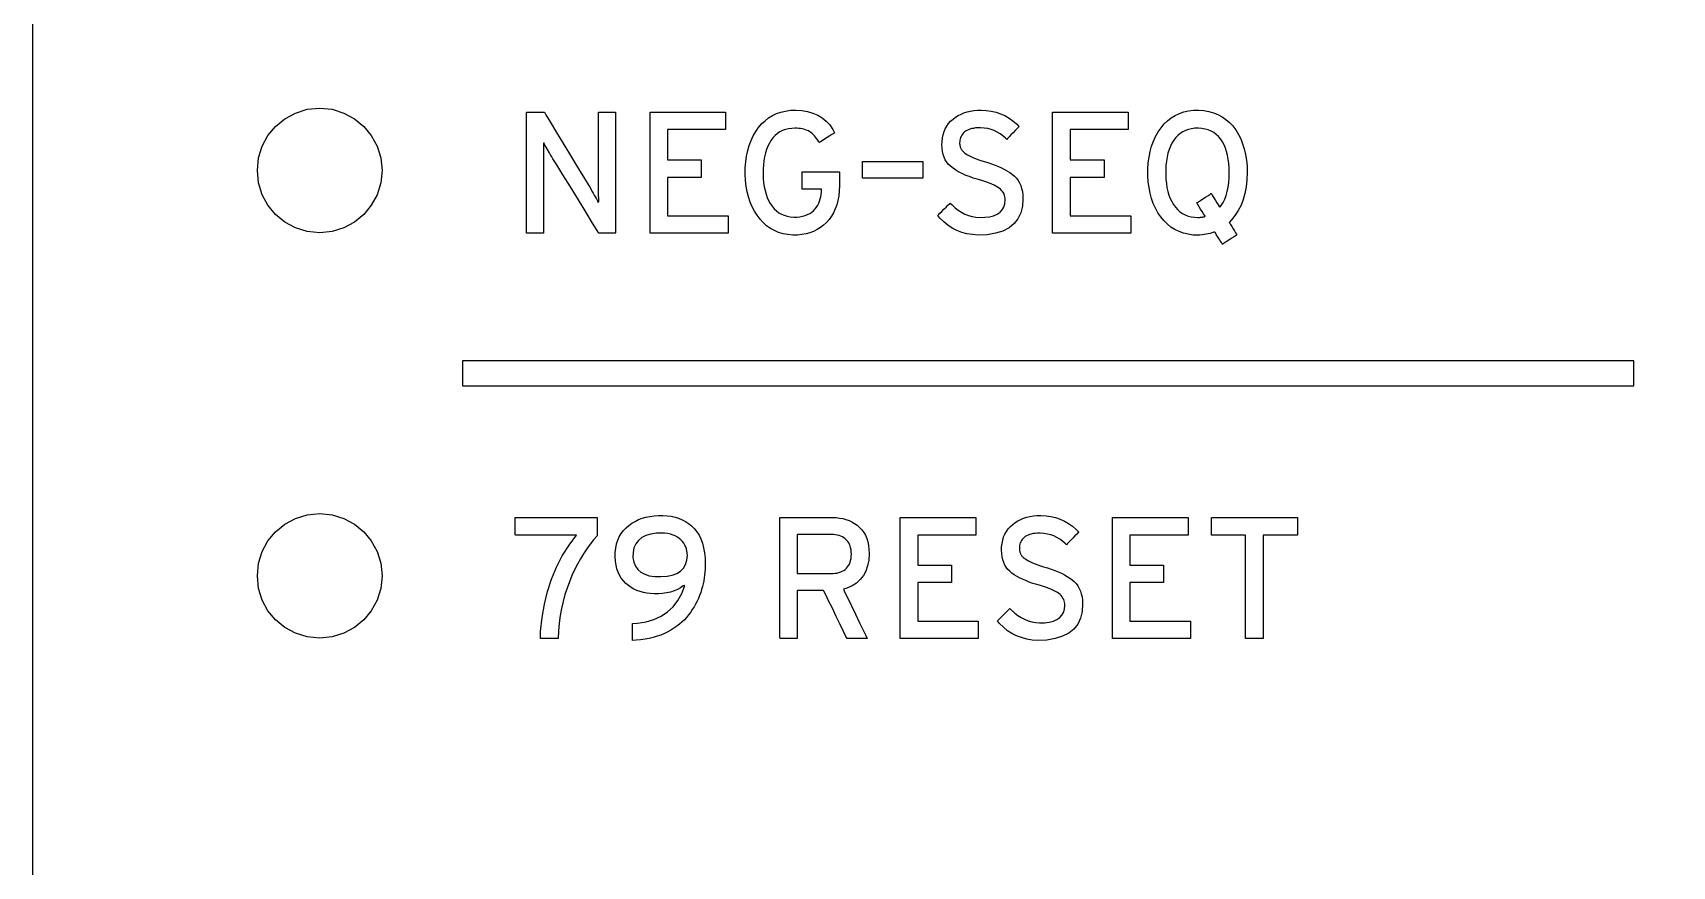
# Model space of a CAD drawing. Extents: x 1 to 47.7, y 0.2 to 33.5.
# Drawn here: x 21.418 to 22.733, y 9.518 to 10.186 of the extents above; entities that cross this region are included whole.
import ezdxf

# ---------------------------------------------------------------- set-up
doc = ezdxf.new("R2010")
doc.units = 0
doc.header["$MEASUREMENT"] = 0
doc.layers.add('6_0____DWG', color=7, linetype='CONTINUOUS')

msp = doc.modelspace()

# ---------------------------------------------------------------- linework, layer by layer
at = {"layer": '6_0____DWG'}
for points in [[(21.4176, 11.5221), (24.0475, 11.5221), (24.0475, 8.8497), (21.4176, 8.8497), (21.4176, 11.5221)], [(21.9127, 10.0252), (21.9127, 10.1224), (21.9733, 10.1224), (21.9733, 10.1083), (21.9268, 10.1083), (21.9268, 10.0841), (21.9538, 10.0841), (21.9538, 10.07), (21.9268, 10.07), (21.9268, 10.0393), (21.9754, 10.0393), (21.9754, 10.0252), (21.9127, 10.0252)], [(22.2356, 10.0252), (22.2356, 10.1224), (22.2963, 10.1224), (22.2963, 10.1083), (22.2497, 10.1083), (22.2497, 10.0841), (22.2768, 10.0841), (22.2768, 10.07), (22.2497, 10.07), (22.2497, 10.0393), (22.2983, 10.0393), (22.2983, 10.0252), (22.2356, 10.0252)], [(22.083, 10.0694), (22.083, 10.0827), (22.1315, 10.0827), (22.1315, 10.0694), (22.083, 10.0694)], [(22.7018, 9.923), (21.7622, 9.923), (21.7622, 9.903), (22.7018, 9.903), (22.7018, 9.923)], [(22.1133, 9.7002), (22.1133, 9.7974), (22.1739, 9.7974), (22.1739, 9.7833), (22.1274, 9.7833), (22.1274, 9.7592), (22.1544, 9.7592), (22.1544, 9.7451), (22.1274, 9.7451), (22.1274, 9.7143), (22.176, 9.7143), (22.176, 9.7002), (22.1133, 9.7002)], [(22.2835, 9.7002), (22.2835, 9.7974), (22.3442, 9.7974), (22.3442, 9.7833), (22.2976, 9.7833), (22.2976, 9.7592), (22.3246, 9.7592), (22.3246, 9.7451), (22.2976, 9.7451), (22.2976, 9.7143), (22.3462, 9.7143), (22.3462, 9.7002), (22.2835, 9.7002)], [(22.4045, 9.7832), (22.4045, 9.7002), (22.3904, 9.7002), (22.3904, 9.7832), (22.3629, 9.7832), (22.3629, 9.7974), (22.432, 9.7974), (22.432, 9.7832), (22.4045, 9.7832)]]:
    msp.add_lwpolyline(points, dxfattribs=at)
for points in [[(21.6477, 10.0256), (21.6376, 10.0266), (21.6282, 10.0295), (21.6197, 10.0341), (21.6123, 10.0402), (21.6062, 10.0476), (21.6016, 10.0561), (21.5987, 10.0655), (21.5977, 10.0756), (21.5987, 10.0857), (21.6016, 10.095), (21.6062, 10.1035), (21.6123, 10.1109), (21.6197, 10.117), (21.6282, 10.1216), (21.6376, 10.1246), (21.6477, 10.1256), (21.6577, 10.1246), (21.6671, 10.1216), (21.6756, 10.117), (21.683, 10.1109), (21.6891, 10.1035), (21.6937, 10.095), (21.6967, 10.0857), (21.6977, 10.0756), (21.6967, 10.0655), (21.6937, 10.0561), (21.6891, 10.0476), (21.683, 10.0402), (21.6756, 10.0341), (21.6671, 10.0295), (21.6577, 10.0266)], [(21.8716, 10.0252), (21.8703, 10.0274), (21.8666, 10.0334), (21.8614, 10.0419), (21.8552, 10.052), (21.8488, 10.0624), (21.8428, 10.0721), (21.8379, 10.08), (21.8348, 10.085), (21.8339, 10.0866), (21.8329, 10.0881), (21.8321, 10.0896), (21.8312, 10.091), (21.8304, 10.0924), (21.8296, 10.0938), (21.8288, 10.0951), (21.8281, 10.0964), (21.8274, 10.0976), (21.8271, 10.0968), (21.8271, 10.0945), (21.8271, 10.0921), (21.8271, 10.0896), (21.8271, 10.087), (21.8271, 10.0844), (21.8272, 10.0817), (21.8272, 10.0789), (21.8272, 10.076), (21.8272, 10.0742), (21.8272, 10.0697), (21.8272, 10.0629), (21.8272, 10.0547), (21.8272, 10.0461), (21.8272, 10.0379), (21.8272, 10.0311), (21.8272, 10.0266), (21.8272, 10.0252), (21.8266, 10.0252), (21.8251, 10.0252), (21.8232, 10.0252), (21.8209, 10.0252), (21.8185, 10.0252), (21.8164, 10.0252), (21.8147, 10.0252), (21.8137, 10.0252), (21.8135, 10.0259), (21.8135, 10.0322), (21.8135, 10.0437), (21.8135, 10.0585), (21.8135, 10.075), (21.8135, 10.0914), (21.8135, 10.1058), (21.8135, 10.1167), (21.8135, 10.1221), (21.8138, 10.1224), (21.815, 10.1224), (21.8168, 10.1224), (21.8191, 10.1224), (21.8216, 10.1224), (21.824, 10.1224), (21.826, 10.1224), (21.8274, 10.1224), (21.8279, 10.1224), (21.8292, 10.1202), (21.8327, 10.1145), (21.8377, 10.1061), (21.8436, 10.0964), (21.8497, 10.0862), (21.8554, 10.0768), (21.8601, 10.0691), (21.863, 10.0642), (21.864, 10.0626), (21.8651, 10.0608), (21.8661, 10.059), (21.867, 10.0573), (21.8679, 10.0557), (21.8688, 10.0542), (21.8697, 10.0527), (21.8705, 10.0512), (21.8712, 10.0499), (21.8715, 10.0506), (21.8715, 10.0531), (21.8714, 10.0555), (21.8714, 10.0581), (21.8714, 10.0607), (21.8714, 10.0634), (21.8714, 10.0661), (21.8714, 10.0689), (21.8714, 10.0718), (21.8714, 10.0736), (21.8714, 10.0781), (21.8714, 10.0849), (21.8714, 10.093), (21.8714, 10.1016), (21.8714, 10.1098), (21.8714, 10.1165), (21.8714, 10.121), (21.8714, 10.1224), (21.872, 10.1224), (21.8735, 10.1224), (21.8754, 10.1224), (21.8777, 10.1224), (21.8801, 10.1224), (21.8822, 10.1224), (21.8839, 10.1224), (21.8849, 10.1224), (21.8851, 10.1217), (21.8851, 10.1154), (21.8851, 10.104), (21.8851, 10.0891), (21.8851, 10.0726), (21.8851, 10.0562), (21.8851, 10.0418), (21.8851, 10.0309), (21.8851, 10.0255), (21.8848, 10.0252), (21.8837, 10.0252), (21.882, 10.0252), (21.8798, 10.0252), (21.8775, 10.0252), (21.8753, 10.0252), (21.8734, 10.0252), (21.8721, 10.0252)], [(22.0646, 10.0632), (22.0644, 10.0591), (22.064, 10.0551), (22.0634, 10.0514), (22.0625, 10.0479), (22.0613, 10.0447), (22.0599, 10.0416), (22.0582, 10.0388), (22.0563, 10.0362), (22.0542, 10.0338), (22.0518, 10.0316), (22.0493, 10.0297), (22.0467, 10.0281), (22.0439, 10.0267), (22.0409, 10.0255), (22.0378, 10.0247), (22.0345, 10.0241), (22.031, 10.0237), (22.0272, 10.0237), (22.0232, 10.0241), (22.0194, 10.0248), (22.0158, 10.0259), (22.0124, 10.0273), (22.0092, 10.0291), (22.0062, 10.0312), (22.0035, 10.0337), (22.0009, 10.0365), (21.9985, 10.0396), (21.9964, 10.0429), (21.9945, 10.0465), (21.9929, 10.0502), (21.9916, 10.0543), (21.9905, 10.0585), (21.9897, 10.063), (21.9892, 10.0677), (21.989, 10.0726), (21.9891, 10.0777), (21.9895, 10.0825), (21.9901, 10.0871), (21.991, 10.0915), (21.9922, 10.0956), (21.9937, 10.0995), (21.9954, 10.1032), (21.9975, 10.1067), (21.9998, 10.1099), (22.0022, 10.1128), (22.0049, 10.1154), (22.0078, 10.1177), (22.0109, 10.1196), (22.0142, 10.1212), (22.0177, 10.1224), (22.0214, 10.1232), (22.0253, 10.1238), (22.0295, 10.1239), (22.0345, 10.1236), (22.039, 10.1228), (22.0433, 10.1216), (22.0472, 10.1199), (22.0507, 10.1177), (22.0539, 10.1151), (22.0568, 10.112), (22.0593, 10.1084), (22.0607, 10.1058), (22.06, 10.1053), (22.0586, 10.1044), (22.0568, 10.1033), (22.0547, 10.1019), (22.0527, 10.1006), (22.0508, 10.0994), (22.0493, 10.0985), (22.0485, 10.0979), (22.048, 10.0986), (22.0472, 10.0999), (22.0463, 10.1011), (22.0455, 10.1022), (22.0446, 10.1032), (22.0437, 10.1042), (22.0427, 10.1051), (22.0417, 10.1059), (22.0408, 10.1066), (22.0397, 10.1072), (22.0386, 10.1077), (22.0374, 10.1082), (22.0361, 10.1086), (22.0348, 10.1089), (22.0334, 10.1091), (22.032, 10.1093), (22.0305, 10.1094), (22.0289, 10.1094), (22.0263, 10.1093), (22.0237, 10.109), (22.0213, 10.1084), (22.019, 10.1075), (22.0168, 10.1065), (22.0148, 10.1051), (22.013, 10.1036), (22.0113, 10.1018), (22.0098, 10.0998), (22.0084, 10.0975), (22.0072, 10.0951), (22.0061, 10.0924), (22.0052, 10.0896), (22.0045, 10.0866), (22.004, 10.0834), (22.0036, 10.08), (22.0034, 10.0765), (22.0033, 10.0728), (22.0035, 10.0692), (22.0038, 10.0658), (22.0043, 10.0625), (22.0049, 10.0595), (22.0057, 10.0566), (22.0067, 10.0539), (22.0078, 10.0514), (22.0091, 10.0491), (22.0106, 10.0469), (22.0123, 10.0449), (22.014, 10.0432), (22.016, 10.0417), (22.018, 10.0405), (22.0203, 10.0396), (22.0226, 10.0389), (22.0252, 10.0384), (22.0279, 10.0382), (22.0305, 10.0382), (22.0329, 10.0385), (22.0351, 10.0389), (22.0372, 10.0394), (22.0391, 10.0402), (22.0409, 10.041), (22.0425, 10.0421), (22.0439, 10.0433), (22.0452, 10.0447), (22.0462, 10.0462), (22.0472, 10.0477), (22.048, 10.0493), (22.0487, 10.051), (22.0492, 10.0527), (22.0497, 10.0545), (22.05, 10.0563), (22.0502, 10.0582), (22.0502, 10.0601), (22.0502, 10.0601), (22.0502, 10.0601), (22.0502, 10.0602), (22.0502, 10.0603), (22.0502, 10.0603), (22.0502, 10.0604), (22.0502, 10.0604), (22.0502, 10.0605), (22.0502, 10.0605), (22.0494, 10.0605), (22.0477, 10.0605), (22.0455, 10.0605), (22.043, 10.0605), (22.0404, 10.0605), (22.038, 10.0605), (22.0361, 10.0605), (22.035, 10.0605), (22.0348, 10.0606), (22.0348, 10.0615), (22.0348, 10.0631), (22.0348, 10.0652), (22.0348, 10.0675), (22.0348, 10.0699), (22.0348, 10.0719), (22.0348, 10.0735), (22.0348, 10.0744), (22.0353, 10.0744), (22.0375, 10.0744), (22.0412, 10.0744), (22.0458, 10.0744), (22.0508, 10.0744), (22.0557, 10.0744), (22.06, 10.0744), (22.0631, 10.0744), (22.0645, 10.0744), (22.0646, 10.0742), (22.0646, 10.0732), (22.0646, 10.0718), (22.0646, 10.07), (22.0646, 10.0681), (22.0646, 10.0663), (22.0646, 10.0647), (22.0646, 10.0636)], [(22.2117, 10.0531), (22.2113, 10.047), (22.21, 10.0416), (22.2078, 10.0369), (22.2047, 10.0329), (22.2006, 10.0296), (22.1957, 10.027), (22.1898, 10.0252), (22.183, 10.024), (22.176, 10.0237), (22.1713, 10.0241), (22.1669, 10.0248), (22.1627, 10.0259), (22.1588, 10.0274), (22.155, 10.0293), (22.1515, 10.0316), (22.1482, 10.0343), (22.1452, 10.0373), (22.1434, 10.0394), (22.144, 10.04), (22.1452, 10.0412), (22.1467, 10.0427), (22.1484, 10.0444), (22.1501, 10.046), (22.1516, 10.0476), (22.1528, 10.0487), (22.1534, 10.0494), (22.1549, 10.048), (22.1573, 10.0457), (22.1599, 10.0437), (22.1625, 10.042), (22.1653, 10.0406), (22.1681, 10.0395), (22.1711, 10.0387), (22.1741, 10.0382), (22.1772, 10.0379), (22.1812, 10.038), (22.185, 10.0385), (22.1883, 10.0393), (22.1911, 10.0405), (22.1934, 10.042), (22.1952, 10.044), (22.1965, 10.0462), (22.1972, 10.0489), (22.1975, 10.0519), (22.1975, 10.0533), (22.1973, 10.0544), (22.197, 10.0556), (22.1966, 10.0567), (22.1961, 10.0577), (22.1954, 10.0587), (22.1946, 10.0596), (22.1938, 10.0605), (22.1928, 10.0614), (22.1915, 10.0622), (22.1901, 10.063), (22.1886, 10.0638), (22.1868, 10.0646), (22.1849, 10.0654), (22.1827, 10.0662), (22.1804, 10.067), (22.178, 10.0677), (22.1751, 10.0685), (22.1719, 10.0695), (22.1689, 10.0706), (22.1661, 10.0716), (22.1635, 10.0728), (22.1611, 10.074), (22.1588, 10.0752), (22.1568, 10.0765), (22.155, 10.0778), (22.1533, 10.0792), (22.1518, 10.0807), (22.1505, 10.0824), (22.1494, 10.0842), (22.1485, 10.0862), (22.1478, 10.0884), (22.1473, 10.0908), (22.1469, 10.0933), (22.1468, 10.0961), (22.1469, 10.0989), (22.1472, 10.1016), (22.1477, 10.1042), (22.1485, 10.1067), (22.1495, 10.109), (22.1507, 10.1111), (22.1521, 10.1131), (22.1538, 10.115), (22.1557, 10.1167), (22.1577, 10.1183), (22.1599, 10.1196), (22.1621, 10.1207), (22.1645, 10.1217), (22.167, 10.1225), (22.1696, 10.1231), (22.1723, 10.1236), (22.1752, 10.1239), (22.1783, 10.124), (22.1824, 10.1237), (22.1864, 10.1232), (22.1902, 10.1223), (22.1938, 10.121), (22.1973, 10.1195), (22.2006, 10.1176), (22.2037, 10.1154), (22.2066, 10.1128), (22.2086, 10.1107), (22.2081, 10.1102), (22.207, 10.109), (22.2055, 10.1075), (22.2039, 10.1058), (22.2022, 10.1041), (22.2007, 10.1025), (22.1995, 10.1012), (22.1988, 10.1005), (22.1977, 10.1014), (22.1957, 10.1033), (22.1935, 10.1049), (22.1912, 10.1063), (22.1888, 10.1075), (22.1862, 10.1084), (22.1835, 10.1091), (22.1807, 10.1095), (22.1777, 10.1097), (22.1755, 10.1097), (22.1738, 10.1096), (22.1722, 10.1093), (22.1707, 10.1091), (22.1693, 10.1087), (22.168, 10.1082), (22.1668, 10.1077), (22.1658, 10.1071), (22.1649, 10.1064), (22.1641, 10.1056), (22.1633, 10.1047), (22.1627, 10.1038), (22.1622, 10.1029), (22.1618, 10.1019), (22.1614, 10.1009), (22.1612, 10.0998), (22.1611, 10.0987), (22.161, 10.0976), (22.161, 10.097), (22.1611, 10.0965), (22.1611, 10.096), (22.1612, 10.0955), (22.1613, 10.095), (22.1614, 10.0945), (22.1616, 10.094), (22.1618, 10.0936), (22.162, 10.0932), (22.1622, 10.0927), (22.1625, 10.0923), (22.1628, 10.0918), (22.1632, 10.0914), (22.1636, 10.0909), (22.164, 10.0905), (22.1645, 10.0901), (22.165, 10.0896), (22.1657, 10.0891), (22.1669, 10.0883), (22.1683, 10.0875), (22.1699, 10.0868), (22.1716, 10.086), (22.1736, 10.0852), (22.1757, 10.0844), (22.1781, 10.0836), (22.1806, 10.0828), (22.1835, 10.0819), (22.1866, 10.0809), (22.1894, 10.0799), (22.1921, 10.0788), (22.1947, 10.0776), (22.1971, 10.0764), (22.1993, 10.0751), (22.2014, 10.0738), (22.2033, 10.0724), (22.205, 10.0709), (22.2066, 10.0693), (22.2079, 10.0675), (22.2091, 10.0655), (22.21, 10.0634), (22.2107, 10.0611), (22.2113, 10.0586), (22.2116, 10.0559)], [(22.3917, 10.0738), (22.3914, 10.068), (22.3908, 10.0624), (22.3898, 10.0572), (22.3884, 10.0523), (22.3867, 10.0477), (22.3845, 10.0435), (22.3821, 10.0396), (22.3792, 10.0361), (22.3772, 10.0339), (22.3776, 10.0333), (22.3783, 10.0321), (22.3793, 10.0306), (22.3804, 10.0288), (22.3814, 10.0271), (22.3824, 10.0256), (22.3831, 10.0245), (22.3834, 10.0239), (22.3832, 10.0237), (22.3823, 10.0231), (22.3807, 10.0221), (22.3789, 10.0209), (22.3769, 10.0196), (22.3749, 10.0183), (22.3733, 10.0173), (22.3723, 10.0166), (22.3719, 10.0163), (22.3716, 10.0168), (22.371, 10.0178), (22.37, 10.0192), (22.369, 10.0209), (22.3679, 10.0226), (22.3669, 10.0242), (22.3661, 10.0255), (22.3657, 10.0262), (22.3649, 10.026), (22.3634, 10.0255), (22.3619, 10.0251), (22.3603, 10.0247), (22.3587, 10.0244), (22.3571, 10.0241), (22.3555, 10.0239), (22.3538, 10.0238), (22.352, 10.0237), (22.3483, 10.0238), (22.3443, 10.0244), (22.3405, 10.0253), (22.337, 10.0266), (22.3336, 10.0282), (22.3305, 10.0302), (22.3276, 10.0326), (22.3249, 10.0353), (22.3224, 10.0384), (22.3201, 10.0417), (22.3181, 10.0452), (22.3163, 10.049), (22.3149, 10.053), (22.3137, 10.0573), (22.3129, 10.0618), (22.3123, 10.0665), (22.312, 10.0715), (22.312, 10.0766), (22.3123, 10.0816), (22.3129, 10.0863), (22.3138, 10.0908), (22.315, 10.0951), (22.3165, 10.0991), (22.3182, 10.1029), (22.3203, 10.1065), (22.3226, 10.1098), (22.3251, 10.1128), (22.3278, 10.1154), (22.3308, 10.1177), (22.3339, 10.1197), (22.3373, 10.1212), (22.3409, 10.1225), (22.3447, 10.1233), (22.3487, 10.1238), (22.3529, 10.1239), (22.357, 10.1236), (22.361, 10.1229), (22.3647, 10.1218), (22.3682, 10.1204), (22.3715, 10.1186), (22.3746, 10.1165), (22.3774, 10.114), (22.3801, 10.1112), (22.3825, 10.108), (22.3846, 10.1045), (22.3865, 10.1009), (22.388, 10.097), (22.3893, 10.0928), (22.3903, 10.0884), (22.391, 10.0838), (22.3915, 10.0789)], [(22.3773, 10.0738), (22.3772, 10.0776), (22.3769, 10.0812), (22.3765, 10.0845), (22.3759, 10.0877), (22.3751, 10.0907), (22.3742, 10.0935), (22.3731, 10.0961), (22.3718, 10.0986), (22.3703, 10.1008), (22.3686, 10.1027), (22.3668, 10.1044), (22.3649, 10.1059), (22.3627, 10.1071), (22.3604, 10.108), (22.3579, 10.1087), (22.3553, 10.1092), (22.3525, 10.1094), (22.3497, 10.1094), (22.347, 10.109), (22.3445, 10.1084), (22.3421, 10.1076), (22.3399, 10.1066), (22.3379, 10.1052), (22.336, 10.1037), (22.3343, 10.1019), (22.3327, 10.0998), (22.3313, 10.0975), (22.3301, 10.095), (22.329, 10.0923), (22.3281, 10.0894), (22.3274, 10.0863), (22.3269, 10.083), (22.3265, 10.0796), (22.3263, 10.0759), (22.3263, 10.0721), (22.3265, 10.0685), (22.3268, 10.065), (22.3273, 10.0618), (22.328, 10.0587), (22.3289, 10.0558), (22.33, 10.0531), (22.3312, 10.0506), (22.3326, 10.0482), (22.3341, 10.046), (22.3359, 10.0441), (22.3377, 10.0425), (22.3398, 10.041), (22.3419, 10.0399), (22.3443, 10.039), (22.3468, 10.0384), (22.3494, 10.038), (22.3519, 10.0379), (22.3527, 10.0379), (22.3535, 10.0379), (22.3543, 10.038), (22.355, 10.0381), (22.3557, 10.0382), (22.3564, 10.0383), (22.3571, 10.0384), (22.3577, 10.0386), (22.358, 10.0388), (22.3575, 10.0396), (22.3566, 10.0409), (22.3555, 10.0427), (22.3543, 10.0445), (22.3532, 10.0464), (22.3522, 10.048), (22.3515, 10.0491), (22.3512, 10.0496), (22.3516, 10.0498), (22.3526, 10.0505), (22.3543, 10.0516), (22.3562, 10.0528), (22.3582, 10.0541), (22.36, 10.0553), (22.3616, 10.0563), (22.3625, 10.057), (22.3628, 10.0571), (22.3632, 10.0565), (22.3639, 10.0552), (22.365, 10.0535), (22.3661, 10.0516), (22.3673, 10.0497), (22.3683, 10.048), (22.3691, 10.0467), (22.3696, 10.046), (22.3707, 10.0474), (22.3723, 10.0499), (22.3736, 10.0526), (22.3748, 10.0555), (22.3757, 10.0587), (22.3764, 10.0621), (22.3769, 10.0658), (22.3772, 10.0697)], [(21.6477, 9.7006), (21.6376, 9.7016), (21.6282, 9.7045), (21.6197, 9.7091), (21.6123, 9.7152), (21.6062, 9.7226), (21.6016, 9.7311), (21.5987, 9.7405), (21.5977, 9.7506), (21.5987, 9.7607), (21.6016, 9.77), (21.6062, 9.7785), (21.6123, 9.7859), (21.6197, 9.792), (21.6282, 9.7966), (21.6376, 9.7996), (21.6477, 9.8006), (21.6577, 9.7996), (21.6671, 9.7966), (21.6756, 9.792), (21.683, 9.7859), (21.6891, 9.7785), (21.6937, 9.77), (21.6967, 9.7607), (21.6977, 9.7506), (21.6967, 9.7405), (21.6937, 9.7311), (21.6891, 9.7226), (21.683, 9.7152), (21.6756, 9.7091), (21.6671, 9.7045), (21.6577, 9.7016)], [(21.8702, 9.7827), (21.8674, 9.7794), (21.8646, 9.7759), (21.8619, 9.7722), (21.8594, 9.7683), (21.8569, 9.7642), (21.8545, 9.7599), (21.8522, 9.7554), (21.85, 9.7507), (21.848, 9.7458), (21.8461, 9.7408), (21.8444, 9.7355), (21.8429, 9.7301), (21.8417, 9.7244), (21.8406, 9.7187), (21.8398, 9.7127), (21.8393, 9.7065), (21.8389, 9.7002), (21.8383, 9.7002), (21.8369, 9.7002), (21.8348, 9.7002), (21.8324, 9.7002), (21.8299, 9.7002), (21.8276, 9.7002), (21.8258, 9.7002), (21.8248, 9.7002), (21.8249, 9.706), (21.8261, 9.7171), (21.8279, 9.7278), (21.8305, 9.7381), (21.8337, 9.748), (21.8377, 9.7574), (21.8423, 9.7665), (21.8477, 9.7751), (21.8538, 9.7833), (21.8519, 9.7833), (21.8469, 9.7833), (21.8397, 9.7833), (21.8313, 9.7833), (21.8227, 9.7833), (21.8148, 9.7833), (21.8085, 9.7833), (21.805, 9.7833), (21.8045, 9.7835), (21.8045, 9.7845), (21.8045, 9.7863), (21.8045, 9.7885), (21.8045, 9.791), (21.8045, 9.7934), (21.8045, 9.7954), (21.8045, 9.7969), (21.8045, 9.7974), (21.807, 9.7974), (21.8137, 9.7974), (21.8233, 9.7974), (21.8345, 9.7974), (21.846, 9.7974), (21.8565, 9.7974), (21.8648, 9.7974), (21.8696, 9.7974), (21.8702, 9.7973), (21.8702, 9.7962), (21.8702, 9.7943), (21.8702, 9.792), (21.8702, 9.7894), (21.8702, 9.7869), (21.8702, 9.7848), (21.8702, 9.7833)], [(21.9569, 9.7602), (21.9569, 9.758), (21.9568, 9.7558), (21.9566, 9.7535), (21.9564, 9.7512), (21.9561, 9.7489), (21.9557, 9.7466), (21.9552, 9.7442), (21.9547, 9.7419), (21.954, 9.7395), (21.9533, 9.7371), (21.9524, 9.7348), (21.9515, 9.7324), (21.9504, 9.7302), (21.9492, 9.7279), (21.948, 9.7257), (21.9466, 9.7235), (21.9451, 9.7213), (21.9436, 9.7192), (21.9419, 9.7172), (21.9402, 9.7153), (21.9383, 9.7135), (21.9362, 9.7117), (21.9341, 9.7101), (21.9318, 9.7085), (21.9294, 9.707), (21.9269, 9.7056), (21.9242, 9.7043), (21.9214, 9.7031), (21.9184, 9.7021), (21.9153, 9.7012), (21.9121, 9.7004), (21.9087, 9.6998), (21.9051, 9.6992), (21.9015, 9.6989), (21.8986, 9.6987), (21.8986, 9.6994), (21.8986, 9.7009), (21.8986, 9.7029), (21.8986, 9.7053), (21.8986, 9.7076), (21.8986, 9.7097), (21.8986, 9.7113), (21.8986, 9.7123), (21.9026, 9.7126), (21.9095, 9.7137), (21.9158, 9.7156), (21.9215, 9.7182), (21.9266, 9.7216), (21.9311, 9.7258), (21.9349, 9.7307), (21.9381, 9.7364), (21.9407, 9.7429), (21.9393, 9.7425), (21.937, 9.741), (21.9346, 9.7396), (21.9319, 9.7385), (21.9291, 9.7376), (21.926, 9.737), (21.9228, 9.7365), (21.9194, 9.7362), (21.9159, 9.7362), (21.9129, 9.7363), (21.9101, 9.7366), (21.9074, 9.7372), (21.9048, 9.7379), (21.9022, 9.7388), (21.8998, 9.74), (21.8975, 9.7413), (21.8953, 9.7428), (21.8932, 9.7445), (21.8913, 9.7465), (21.8896, 9.7486), (21.8882, 9.751), (21.887, 9.7535), (21.8861, 9.7563), (21.8854, 9.7592), (21.885, 9.7624), (21.8848, 9.7658), (21.8848, 9.7694), (21.8852, 9.7728), (21.8859, 9.7761), (21.8868, 9.7791), (21.888, 9.7819), (21.8895, 9.7844), (21.8913, 9.7868), (21.8934, 9.789), (21.8957, 9.7909), (21.8981, 9.7927), (21.9007, 9.7942), (21.9035, 9.7956), (21.9063, 9.7967), (21.9094, 9.7976), (21.9125, 9.7982), (21.9159, 9.7987), (21.9194, 9.7989), (21.9229, 9.799), (21.9263, 9.7987), (21.9296, 9.7983), (21.9327, 9.7976), (21.9356, 9.7967), (21.9385, 9.7955), (21.9411, 9.7941), (21.9436, 9.7925), (21.946, 9.7906), (21.9482, 9.7884), (21.9502, 9.7859), (21.952, 9.7832), (21.9534, 9.7801), (21.9547, 9.7767), (21.9556, 9.7731), (21.9563, 9.7691), (21.9568, 9.7648)], [(22.0884, 9.7684), (22.0881, 9.7632), (22.0872, 9.7585), (22.0858, 9.7544), (22.0838, 9.7507), (22.0813, 9.7475), (22.0783, 9.7448), (22.0747, 9.7425), (22.0706, 9.7408), (22.0678, 9.7398), (22.069, 9.7373), (22.0712, 9.7327), (22.0742, 9.7266), (22.0775, 9.7198), (22.0808, 9.713), (22.0836, 9.707), (22.0858, 9.7026), (22.0869, 9.7004), (22.0866, 9.7002), (22.0852, 9.7002), (22.0831, 9.7002), (22.0805, 9.7002), (22.0776, 9.7002), (22.075, 9.7002), (22.0727, 9.7002), (22.0712, 9.7002), (22.0707, 9.7002), (22.0698, 9.7019), (22.0679, 9.7059), (22.0652, 9.7115), (22.0621, 9.7179), (22.0589, 9.7246), (22.0559, 9.7306), (22.0536, 9.7354), (22.0522, 9.7382), (22.0518, 9.7387), (22.0504, 9.7387), (22.0478, 9.7387), (22.0445, 9.7387), (22.0409, 9.7387), (22.0373, 9.7387), (22.0341, 9.7387), (22.0318, 9.7387), (22.0308, 9.7387), (22.0307, 9.7377), (22.0307, 9.7343), (22.0307, 9.7291), (22.0307, 9.7228), (22.0307, 9.7161), (22.0307, 9.7098), (22.0307, 9.7046), (22.0307, 9.7012), (22.0307, 9.7002), (22.03, 9.7002), (22.0285, 9.7002), (22.0265, 9.7002), (22.0242, 9.7002), (22.0218, 9.7002), (22.0196, 9.7002), (22.018, 9.7002), (22.017, 9.7002), (22.0169, 9.7013), (22.0169, 9.7085), (22.0169, 9.7206), (22.0169, 9.7359), (22.0169, 9.7527), (22.0169, 9.769), (22.0169, 9.7831), (22.0169, 9.7932), (22.0169, 9.7974), (22.0182, 9.7974), (22.0221, 9.7974), (22.0278, 9.7974), (22.0346, 9.7974), (22.0418, 9.7974), (22.0484, 9.7974), (22.0539, 9.7974), (22.0574, 9.7974), (22.059, 9.7974), (22.0619, 9.7973), (22.0646, 9.7969), (22.0673, 9.7964), (22.0698, 9.7957), (22.0723, 9.7948), (22.0746, 9.7938), (22.0768, 9.7925), (22.0789, 9.7911), (22.0808, 9.7894), (22.0826, 9.7875), (22.0841, 9.7854), (22.0854, 9.7831), (22.0865, 9.7806), (22.0873, 9.7779), (22.0879, 9.7749), (22.0883, 9.7717)], [(22.2596, 9.7281), (22.2592, 9.722), (22.2579, 9.7166), (22.2557, 9.7119), (22.2526, 9.7079), (22.2485, 9.7046), (22.2436, 9.7021), (22.2377, 9.7002), (22.2309, 9.6991), (22.2238, 9.6987), (22.2192, 9.6991), (22.2148, 9.6998), (22.2106, 9.701), (22.2067, 9.7025), (22.2029, 9.7044), (22.1994, 9.7066), (22.1961, 9.7093), (22.193, 9.7123), (22.1913, 9.7144), (22.1919, 9.715), (22.1931, 9.7162), (22.1946, 9.7177), (22.1963, 9.7194), (22.198, 9.7211), (22.1995, 9.7226), (22.2007, 9.7238), (22.2013, 9.7244), (22.2027, 9.723), (22.2052, 9.7207), (22.2077, 9.7188), (22.2104, 9.7171), (22.2131, 9.7157), (22.216, 9.7145), (22.2189, 9.7137), (22.222, 9.7132), (22.2251, 9.7129), (22.2291, 9.713), (22.2329, 9.7135), (22.2362, 9.7143), (22.239, 9.7155), (22.2413, 9.7171), (22.2431, 9.719), (22.2443, 9.7213), (22.2451, 9.7239), (22.2454, 9.7269), (22.2453, 9.7283), (22.2452, 9.7295), (22.2449, 9.7306), (22.2445, 9.7317), (22.2439, 9.7327), (22.2433, 9.7337), (22.2425, 9.7347), (22.2416, 9.7355), (22.2406, 9.7364), (22.2394, 9.7372), (22.238, 9.738), (22.2364, 9.7388), (22.2347, 9.7396), (22.2327, 9.7404), (22.2306, 9.7412), (22.2283, 9.742), (22.2259, 9.7427), (22.223, 9.7436), (22.2198, 9.7445), (22.2168, 9.7456), (22.214, 9.7467), (22.2114, 9.7478), (22.2089, 9.749), (22.2067, 9.7502), (22.2047, 9.7515), (22.2028, 9.7528), (22.2012, 9.7542), (22.1997, 9.7557), (22.1984, 9.7574), (22.1973, 9.7592), (22.1964, 9.7613), (22.1957, 9.7635), (22.1952, 9.7658), (22.1948, 9.7684), (22.1947, 9.7711), (22.1947, 9.7739), (22.195, 9.7766), (22.1956, 9.7792), (22.1963, 9.7817), (22.1973, 9.784), (22.1986, 9.7861), (22.2, 9.7882), (22.2017, 9.79), (22.2036, 9.7918), (22.2056, 9.7933), (22.2077, 9.7946), (22.21, 9.7957), (22.2123, 9.7967), (22.2148, 9.7975), (22.2174, 9.7981), (22.2202, 9.7986), (22.223, 9.7989), (22.2261, 9.799), (22.2303, 9.7987), (22.2342, 9.7982), (22.238, 9.7973), (22.2417, 9.7961), (22.2451, 9.7945), (22.2484, 9.7926), (22.2516, 9.7904), (22.2545, 9.7878), (22.2565, 9.7857), (22.256, 9.7852), (22.2549, 9.7841), (22.2534, 9.7825), (22.2517, 9.7808), (22.2501, 9.7791), (22.2485, 9.7775), (22.2473, 9.7763), (22.2466, 9.7755), (22.2456, 9.7764), (22.2436, 9.7783), (22.2414, 9.7799), (22.2391, 9.7813), (22.2366, 9.7825), (22.2341, 9.7834), (22.2314, 9.7841), (22.2286, 9.7845), (22.2256, 9.7847), (22.2234, 9.7847), (22.2216, 9.7846), (22.22, 9.7844), (22.2185, 9.7841), (22.2171, 9.7837), (22.2159, 9.7832), (22.2147, 9.7827), (22.2137, 9.7821), (22.2128, 9.7814), (22.2119, 9.7806), (22.2112, 9.7797), (22.2106, 9.7789), (22.2101, 9.7779), (22.2096, 9.7769), (22.2093, 9.7759), (22.2091, 9.7749), (22.2089, 9.7737), (22.2089, 9.7726), (22.2089, 9.7721), (22.2089, 9.7715), (22.209, 9.771), (22.2091, 9.7705), (22.2092, 9.77), (22.2093, 9.7695), (22.2095, 9.7691), (22.2097, 9.7686), (22.2099, 9.7682), (22.2101, 9.7677), (22.2104, 9.7673), (22.2107, 9.7668), (22.211, 9.7664), (22.2114, 9.7659), (22.2119, 9.7655), (22.2123, 9.7651), (22.2129, 9.7647), (22.2136, 9.7641), (22.2148, 9.7633), (22.2162, 9.7626), (22.2178, 9.7618), (22.2195, 9.761), (22.2215, 9.7602), (22.2236, 9.7594), (22.2259, 9.7586), (22.2284, 9.7578), (22.2314, 9.7569), (22.2344, 9.7559), (22.2373, 9.7549), (22.24, 9.7538), (22.2426, 9.7526), (22.245, 9.7514), (22.2472, 9.7501), (22.2493, 9.7488), (22.2512, 9.7474), (22.2529, 9.746), (22.2545, 9.7443), (22.2558, 9.7425), (22.2569, 9.7405), (22.2579, 9.7384), (22.2586, 9.7361), (22.2592, 9.7336), (22.2595, 9.731)], [(21.9426, 9.767), (21.9425, 9.7688), (21.9423, 9.7705), (21.9419, 9.7722), (21.9413, 9.7737), (21.9406, 9.7752), (21.9397, 9.7767), (21.9387, 9.778), (21.9375, 9.7793), (21.9361, 9.7805), (21.9346, 9.7816), (21.9329, 9.7825), (21.9311, 9.7833), (21.929, 9.7839), (21.9269, 9.7844), (21.9246, 9.7847), (21.9221, 9.7848), (21.9179, 9.7847), (21.9133, 9.7841), (21.9093, 9.7829), (21.906, 9.7812), (21.9033, 9.779), (21.9012, 9.7763), (21.8998, 9.7731), (21.8991, 9.7694), (21.899, 9.7653), (21.8997, 9.7615), (21.9009, 9.7583), (21.9028, 9.7556), (21.9053, 9.7535), (21.9084, 9.7518), (21.9121, 9.7506), (21.9165, 9.75), (21.9214, 9.7499), (21.9263, 9.7502), (21.9305, 9.7511), (21.9341, 9.7525), (21.9371, 9.7544), (21.9394, 9.7568), (21.9411, 9.7597), (21.9422, 9.7631)], [(22.0742, 9.768), (22.0741, 9.7698), (22.0739, 9.7714), (22.0736, 9.773), (22.0732, 9.7745), (22.0726, 9.7758), (22.072, 9.7771), (22.0712, 9.7782), (22.0703, 9.7792), (22.0693, 9.7802), (22.0682, 9.781), (22.067, 9.7818), (22.0657, 9.7824), (22.0643, 9.7829), (22.0629, 9.7833), (22.0613, 9.7835), (22.0597, 9.7837), (22.0582, 9.7837), (22.0568, 9.7837), (22.0538, 9.7837), (22.0496, 9.7837), (22.0448, 9.7837), (22.04, 9.7837), (22.0357, 9.7837), (22.0325, 9.7837), (22.0308, 9.7837), (22.0307, 9.7831), (22.0307, 9.7804), (22.0307, 9.7761), (22.0307, 9.7708), (22.0307, 9.7653), (22.0307, 9.76), (22.0307, 9.7557), (22.0307, 9.753), (22.0308, 9.7524), (22.0325, 9.7524), (22.0357, 9.7524), (22.04, 9.7524), (22.0448, 9.7524), (22.0496, 9.7524), (22.0538, 9.7524), (22.0568, 9.7524), (22.0582, 9.7524), (22.0596, 9.7524), (22.0613, 9.7526), (22.0628, 9.7528), (22.0642, 9.7532), (22.0656, 9.7537), (22.0669, 9.7543), (22.0681, 9.7549), (22.0692, 9.7557), (22.0702, 9.7567), (22.0711, 9.7577), (22.0719, 9.7588), (22.0726, 9.76), (22.0731, 9.7614), (22.0736, 9.7629), (22.0739, 9.7644), (22.0741, 9.7661)]]:
    msp.add_lwpolyline(points, close=True, dxfattribs=at)

doc.saveas('drawing.dxf')
